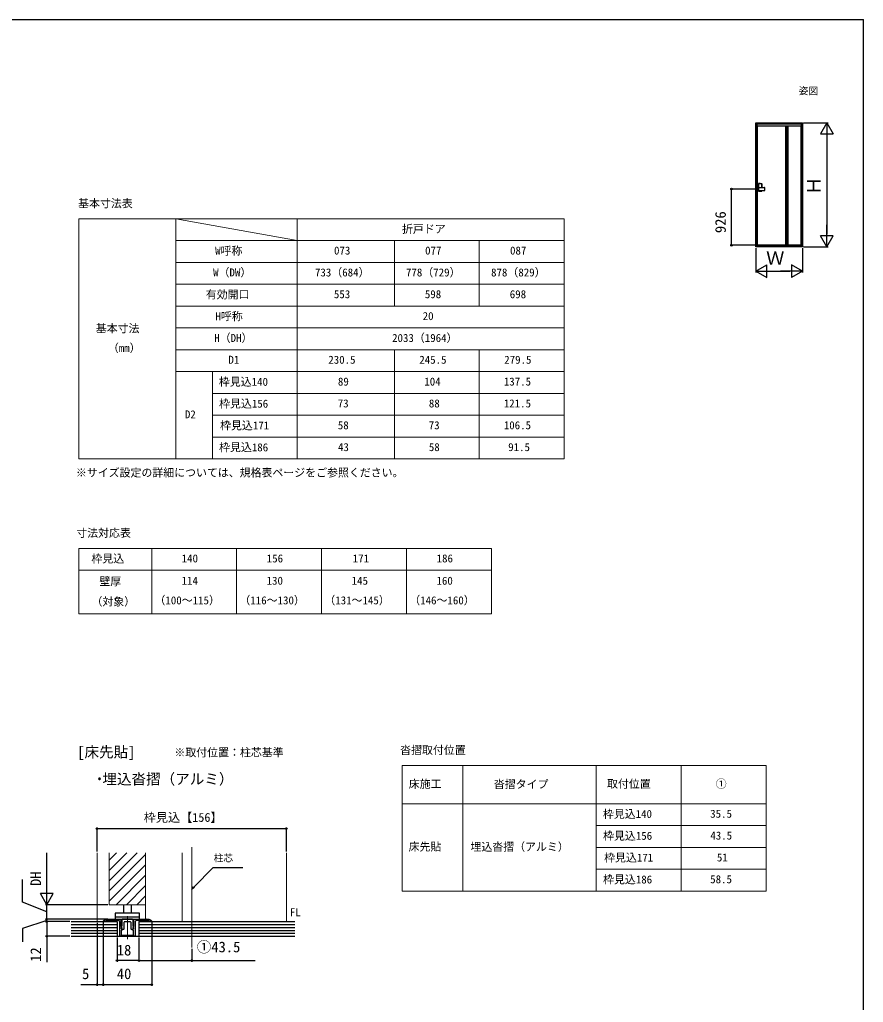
# Model space of a CAD drawing. Units: millimetres, scale not verified. Extents: x -525 to 525, y -783 to 780.
# Drawn here: x -170 to 525, y -63 to 747 of the extents above; entities that cross this region are included whole.
import ezdxf
from ezdxf.enums import TextEntityAlignment as Align

# ---------------------------------------------------------------- set-up
doc = ezdxf.new("R2010")
doc.units = ezdxf.units.MM
doc.header["$LTSCALE"] = 4
doc.layers.add('0-1_TABLE1', color=7, linetype='Continuous', lineweight=18)
doc.layers.add('0-5_YKK_12', color=2, linetype='Continuous', lineweight=18)
for name, color, linetype in [('0-2_USER1', 3, 'Continuous'), ('0-3_YKK_11', 7, 'Continuous'), ('0-6_YKK_13', 4, 'Continuous'), ('0-7_YKK_A1', 4, 'Continuous'), ('0-8_YKK_D', 6, 'Continuous'), ('0-9_YKK_ZWAK', 7, 'Continuous'), ('0-A_YSS_K', 3, 'Continuous')]:
    doc.layers.add(name, color=color, linetype=linetype)
doc.styles.add('ＭＳ ゴシック', font='')
doc.styles.get('ＭＳ ゴシック').set_extended_font_data('MS Gothic')

msp = doc.modelspace()

# ---------------------------------------------------------------- linework, layer by layer
at = {"layer": '0-1_TABLE1'}
for p, q in [((-121.552, 582.745), (278.448, 582.745)), ((-121.552, 582.745), (-121.552, 384.745)), ((-41.552, 582.745), (58.448, 564.745)), ((-41.552, 582.745), (-41.552, 384.745)), ((58.448, 582.745), (58.448, 384.745)), ((278.448, 582.745), (278.448, 384.745)), ((-41.552, 564.745), (278.448, 564.745)), ((138.448, 564.745), (138.448, 510.745)), ((208.448, 564.745), (208.448, 510.745)), ((-41.552, 546.745), (278.448, 546.745)), ((-41.552, 528.745), (278.448, 528.745)), ((-41.552, 510.745), (278.448, 510.745)), ((-41.552, 492.745), (278.448, 492.745)), ((-41.552, 474.745), (278.448, 474.745)), ((138.448, 474.745), (138.448, 384.745)), ((208.448, 474.745), (208.448, 384.745)), ((-41.552, 456.745), (278.448, 456.745)), ((-11.552, 456.745), (-11.552, 384.745)), ((-11.552, 438.745), (278.448, 438.745)), ((-11.552, 420.745), (278.448, 420.745)), ((-11.552, 402.745), (278.448, 402.745)), ((-121.552, 384.745), (278.448, 384.745)), ((-121.552, 311.011), (218.448, 311.011)), ((-121.552, 311.011), (-121.552, 257.011)), ((-61.552, 311.011), (-61.552, 257.011)), ((8.448, 311.011), (8.448, 257.011)), ((78.448, 311.011), (78.448, 257.011)), ((148.448, 311.011), (148.448, 257.011)), ((218.448, 311.011), (218.448, 257.011)), ((-121.552, 293.011), (218.448, 293.011)), ((-121.552, 257.011), (218.448, 257.011)), ((144.924, 132.229), (444.924, 132.229)), ((144.924, 132.229), (144.924, 28.593)), ((194.924, 132.229), (194.924, 28.593)), ((304.924, 132.229), (304.924, 28.593)), ((374.924, 132.229), (374.924, 28.593)), ((444.924, 132.229), (444.924, 28.593)), ((144.924, 100.593), (444.924, 100.593)), ((304.924, 82.593), (444.924, 82.593)), ((304.924, 64.593), (444.924, 64.593)), ((304.924, 46.593), (444.924, 46.593)), ((144.924, 28.593), (444.924, 28.593))]:
    msp.add_line(p, q, dxfattribs=at)
at = {"layer": '0-3_YKK_11'}
for p, q in [((-83.952, 3.434), (-84.252, 3.134)), ((-78.852, 3.134), (-79.152, 3.434)), ((-86.427, -0.286), (-86.252, -0.012)), ((-86.276, -1.566), (-86.339, -1.566)), ((-86.276, -1.566), (-86.064, -1.054)), ((-77.039, -1.054), (-76.827, -1.566)), ((-76.852, -0.012), (-76.676, -0.286))]:
    msp.add_line(p, q, dxfattribs=at)
for points in [[(-100.475, 3.49), (-100.65, 3.434), (-101.552, 3.434), (-101.552, 3.676), (-101.37, 4.062)], [(-97.552, 5.434), (-86.852, 5.434), (-86.852, -0.471), (-86.354, -0.969), (-86.602, -1.566)], [(-75.252, 3.434), (-75.252, -8.566), (-81.552, -8.566), (-87.852, -8.566), (-87.852, 3.434), (-88.852, 4.434), (-97.552, 4.434)], [(-86.339, -1.566), (-86.489, -1.929), (-85.639, -2.779), (-85.427, -2.866), (-84.552, -2.866), (-84.252, -2.566), (-84.252, 3.134)], [(-76.852, -0.012), (-76.852, 2.434), (-76.852, 4.934), (-77.352, 5.434), (-85.752, 5.434), (-86.252, 4.934), (-86.252, 2.434), (-86.252, -0.012)], [(-83.952, 3.434), (-81.552, 3.434), (-79.152, 3.434)], [(-78.852, 3.134), (-78.852, -2.566), (-78.552, -2.866), (-77.676, -2.866), (-77.464, -2.779), (-76.614, -1.929), (-76.764, -1.566), (-76.827, -1.566)], [(-76.502, -1.566), (-76.749, -0.969), (-76.252, -0.471), (-76.252, 5.434), (-65.552, 5.434)], [(-65.552, 4.434), (-74.252, 4.434), (-75.252, 3.434)], [(-61.733, 4.062), (-61.552, 3.676), (-61.552, 3.434), (-62.453, 3.434), (-62.629, 3.49)], [(-86.602, -2.166), (-86.452, -2.166), (-85.802, -2.816), (-85.802, -3.566), (-86.652, -3.566), (-86.652, -7.566), (-82.01, -7.566), (-81.827, -7.686), (-81.277, -7.686), (-81.093, -7.566), (-76.452, -7.566), (-76.452, -3.566), (-77.302, -3.566), (-77.302, -2.816), (-76.652, -2.166), (-76.502, -2.166)], [(-86.427, -0.286), (-86.489, -0.629), (-86.064, -1.054)], [(-77.039, -1.054), (-76.614, -0.629), (-76.676, -0.286)]]:
    msp.add_lwpolyline(points, dxfattribs=at)
for centre, radius, start, end in [((-97.552, -0.566), 6, 90, 129.5212), ((-97.552, -0.566), 5, 90, 125.77483), ((-65.552, -0.566), 6, 50.4788, 90), ((-65.552, -0.566), 5, 54.22517, 90), ((-86.602, -1.866), 0.3, 90, 270), ((-76.502, -1.866), 0.3, 270, 90)]:
    msp.add_arc(centre, radius, start, end, dxfattribs=at)
at = {"layer": '0-5_YKK_12'}
for p, q in [((-106.552, 60.134), (-106.552, 3.434)), ((-96.552, 54.166), (-90.584, 60.134)), ((-96.552, 45.68), (-82.098, 60.134)), ((-96.552, 37.195), (-73.613, 60.134)), ((-96.552, 28.71), (-66.552, 58.71)), ((-66.553, 60.134), (-66.552, 3.433)), ((-36.553, 60.134), (-36.552, 3.434)), ((-28.552, 64.697), (-28.552, -17.886)), ((49.448, 60.134), (49.448, 3.434)), ((-96.552, 20.224), (-66.552, 50.224)), ((-90.857, 17.434), (-66.552, 41.739)), ((-82.372, 17.434), (-66.552, 33.254)), ((-73.887, 17.434), (-66.552, 24.769)), ((-81.552, 7.934), (-81.552, -11.066)), ((-36.553, 3.434), (-66.552, 3.433))]:
    msp.add_line(p, q, dxfattribs=at)
msp.add_lwpolyline([(-66.552, 60.134), (-66.552, 17.434), (-96.552, 17.434), (-96.552, 60.134)], dxfattribs=at)
at = {"layer": '0-6_YKK_13'}
for p, q in [((-84.552, 10.434), (-84.552, 17.434)), ((-78.552, 17.434), (-78.552, 10.434)), ((-91.552, 10.434), (-91.552, 7.434)), ((-71.552, 10.434), (-91.552, 10.434)), ((-71.552, 7.434), (-71.552, 10.434)), ((-91.552, 7.434), (-91.552, 5.434)), ((-91.552, 7.434), (-71.552, 7.434)), ((-91.552, 5.434), (-71.552, 5.434)), ((-71.552, 5.434), (-71.552, 7.434))]:
    msp.add_line(p, q, dxfattribs=at)
at = {"layer": '0-7_YKK_A1'}
for p, q in [((437.3, 661.7), (437.3, 559.65)), ((473.8, 660.7), (437.3, 660.7)), ((437.525, 659.25), (473.575, 659.25)), ((437.525, 659.25), (437.525, 560.85)), ((460.925, 659.25), (460.925, 560.85)), ((461.9, 659.25), (461.9, 560.85)), ((462.875, 659.25), (462.875, 560.85)), ((473.575, 659.25), (473.575, 560.85)), ((473.8, 661.7), (473.8, 559.65)), ((437.525, 612.72), (437.525, 612.815)), ((437.525, 612.72), (437.525, 612.53)), ((437.525, 612.53), (437.525, 612.435)), ((438.65, 605.625), (438.65, 611.625)), ((438.685, 611.541), (438.685, 605.709)), ((438.749, 606), (438.749, 608.3)), ((438.75, 611.725), (441.3, 611.725)), ((440.025, 611.641), (438.785, 611.641)), ((438.799, 606), (438.799, 608.3)), ((438.849, 608.4), (443.649, 608.4)), ((438.849, 608.35), (443.649, 608.35)), ((440.025, 611.641), (441.265, 611.641)), ((441.365, 611.541), (441.365, 608.4)), ((441.4, 608.4), (441.4, 611.625)), ((443.699, 606), (443.699, 608.3)), ((443.749, 606), (443.749, 608.3)), ((437.525, 606.97), (437.525, 607.065)), ((437.525, 606.97), (437.525, 606.78)), ((437.525, 606.78), (437.525, 606.685)), ((438.88, 607.15), (438.425, 607.15)), ((438.75, 605.525), (441.3, 605.525)), ((440.025, 605.609), (438.785, 605.609)), ((438.849, 605.95), (443.649, 605.95)), ((438.849, 605.9), (443.649, 605.9)), ((440.025, 605.609), (441.265, 605.609)), ((441.365, 605.9), (441.365, 605.709)), ((441.4, 605.625), (441.4, 605.9)), ((437.3, 559.65), (436.3, 559.65)), ((473.8, 560.4), (437.3, 560.4)), ((437.3, 559.8), (473.8, 559.8)), ((473.575, 560.85), (437.525, 560.85))]:
    msp.add_line(p, q, dxfattribs=at)
msp.add_lwpolyline([(436.3, 559.65), (436.3, 661.7), (474.8, 661.7), (474.8, 559.65), (473.8, 559.65)], dxfattribs=at)
for centre, radius, start, end in [((438.75, 611.625), 0.1, 90, 180), ((438.785, 611.541), 0.1, 90, 180), ((438.849, 608.3), 0.1, 90, 180), ((438.849, 608.3), 0.05, 90, 180), ((441.265, 611.541), 0.1, 0, 90), ((441.3, 611.625), 0.1, 0, 90), ((443.649, 608.3), 0.1, 0, 90), ((443.649, 608.3), 0.05, 0, 90), ((438.75, 605.625), 0.1, 180, 270), ((438.785, 605.709), 0.1, 180, 270), ((438.849, 606), 0.1, 180, 270), ((438.849, 606), 0.05, 180, 270), ((441.265, 605.709), 0.1, 270, 0), ((441.3, 605.625), 0.1, 270, 0), ((443.649, 606), 0.05, 270, 0), ((443.649, 606), 0.1, 270, 0)]:
    msp.add_arc(centre, radius, start, end, dxfattribs=at)
at = {"layer": '0-8_YKK_D'}
for p, q in [((475.8, 661.7), (496, 661.7)), ((495, 661.7), (489.75, 652.607)), ((495, 661.7), (500.25, 652.607)), ((495, 661.7), (495, 643.513)), ((489.75, 652.607), (500.25, 652.607)), ((495, 651.2), (495, 570.15)), ((437.625, 607.15), (415.3, 607.15)), ((416.3, 560.85), (416.3, 607.15)), ((495, 559.65), (495, 577.837)), ((495, 559.65), (489.75, 568.743)), ((500.25, 568.743), (489.75, 568.743)), ((495, 559.65), (500.25, 568.743)), ((436.35, 560.85), (415.3, 560.85)), ((475.8, 559.65), (496, 559.65)), ((436.3, 558.55), (436.3, 538.55)), ((474.8, 558.55), (474.8, 538.55)), ((436.3, 539.55), (445.393, 544.8)), ((445.393, 534.3), (445.393, 544.8)), ((474.8, 539.55), (465.707, 544.8)), ((465.707, 544.8), (465.707, 534.3)), ((436.3, 539.55), (445.393, 534.3)), ((436.3, 539.55), (454.487, 539.55)), ((446.8, 539.55), (464.3, 539.55)), ((474.8, 539.55), (456.613, 539.55)), ((474.8, 539.55), (465.707, 534.3)), ((-106.552, 61.134), (-106.552, 81.134)), ((49.448, 61.134), (49.448, 81.134)), ((-106.552, 80.134), (49.448, 80.134)), ((-148.039, 27.934), (-148.039, 60.134)), ((-148.039, 17.434), (-148.039, 35.62)), ((-148.039, 17.434), (-153.289, 26.527)), ((-142.789, 26.527), (-153.289, 26.527)), ((-148.039, 17.434), (-142.789, 26.527)), ((-97.552, 17.434), (-149.039, 17.434)), ((-134.777, 17.434), (-149.039, 17.434)), ((-148.039, 5.434), (-148.039, 17.434)), ((-98.055, 5.434), (-149.039, 5.434)), ((-98.055, 5.434), (-149.039, 5.434)), ((-129.039, 3.434), (-149.039, 3.434)), ((-129.039, 3.434), (-149.039, 3.434)), ((-148.039, 5.434), (-148.039, 7.984)), ((-148.039, 3.434), (-148.039, 5.434)), ((-148.039, 3.434), (-148.039, 5.434)), ((-148.039, 3.434), (-148.039, 0.884)), ((-106.552, 2.434), (-106.552, -49.566)), ((-101.552, 2.634), (-101.552, -49.566)), ((-101.552, 2.634), (-101.552, -49.566)), ((-61.552, 2.634), (-61.552, -49.566)), ((-129.039, -8.566), (-149.039, -8.566)), ((-90.055, -9.566), (-90.055, -29.566)), ((-72.055, -9.566), (-72.055, -29.566)), ((-72.055, -9.566), (-72.055, -29.566)), ((-28.552, -18.886), (-28.552, -29.566)), ((-72.055, -28.566), (-90.055, -28.566)), ((-61.552, -48.566), (-101.552, -48.566))]:
    msp.add_line(p, q, dxfattribs=at)
for points in [[(-28.552, 30.185), (-26.749, 31.988), (-10.787, 47.95), (13.605, 47.95)], [(-148.039, 11.434), (-168.039, 19.487), (-168.039, 38.214)], [(-26.265, 31.505), (-28.552, 30.185), (-27.232, 32.471)], [(-148.039, 4.434), (-168.039, -2.16), (-168.039, -13.115)], [(-148.039, 3.434), (-148.039, -8.566), (-148.039, -29.844)], [(-72.055, -28.566), (-28.552, -28.566), (23.885, -28.566)], [(-101.552, -48.566), (-106.552, -48.566), (-120.056, -48.566)]]:
    msp.add_lwpolyline(points, dxfattribs=at)
for centre in [(416.3, 607.15), (416.3, 560.85), (-106.552, 80.134), (49.448, 80.134), (-148.039, 5.434), (-148.039, 5.434), (-148.039, 3.434), (-148.039, 3.434), (-148.039, -8.566), (-90.055, -28.566), (-72.055, -28.566), (-72.055, -28.566), (-28.552, -28.566), (-106.552, -48.566), (-101.552, -48.566), (-101.552, -48.566), (-61.552, -48.566)]:
    msp.add_circle(centre, 0.637, dxfattribs=at)
at = {"layer": '0-9_YKK_ZWAK'}
msp.add_line((-525, 746.8), (525, 746.8), dxfattribs=at)
msp.add_lwpolyline([(-525, -783.2), (525, -783.2), (525, 746.8)], dxfattribs=at)
at = {"layer": '0-A_YSS_K'}
for p, q in [((-128.039, 3.434), (-90.055, 3.434)), ((-128.039, 1.034), (-90.055, 1.034)), ((-90.055, 3.434), (-90.055, -8.566)), ((-72.055, 3.434), (56.568, 3.434)), ((-72.055, 3.434), (-72.055, -8.566)), ((-72.055, 1.034), (56.568, 1.034)), ((-128.039, -1.366), (-90.055, -1.366)), ((-128.039, -3.766), (-90.055, -3.766)), ((-128.039, -6.166), (-90.055, -6.166)), ((-72.055, -1.366), (56.568, -1.366)), ((-72.055, -3.766), (56.568, -3.766)), ((-72.055, -6.166), (56.568, -6.166)), ((-128.039, -8.566), (56.568, -8.566))]:
    msp.add_line(p, q, dxfattribs=at)

# ---------------------------------------------------------------- texts
at = {"layer": '0-1_TABLE1', "style": 'ＭＳ ゴシック'}
for s, p in [('折戸ドア', (144.772, 568.99)), ('W呼称', (-9.245, 551.041)), ('073', (88.732, 551.245)), ('077', (163.809, 551.245)), ('087', (233.809, 551.245)), ('W（DW）', (-10.907, 533.194)), ('733（684）', (73.034, 533.194)), ('778（729）', (148.034, 533.194)), ('878（829）', (218.161, 533.194)), ('有効開口', (-16.966, 515.015)), ('553', (88.63, 515.245)), ('598', (163.605, 515.245)), ('698', (233.579, 515.245)), ('H呼称', (-8.989, 497.041)), ('20', (161.801, 497.245)), ('基本寸法', (-107.631, 487.052)), ('H（DH）', (-9.986, 479.194)), ('2033（1964）', (136.59, 479.194)), ('（mm）', (-97.685, 470.876)), ('D1', (1.724, 461.245)), ('230.5', (84.028, 461.245)), ('245.5', (159.028, 461.245)), ('279.5', (229.028, 461.245)), ('枠見込140', (-6.134, 443.066)), ('89', (91.954, 443.245)), ('104', (163.144, 443.245)), ('137.5', (228.67, 443.245)), ('枠見込156', (-6.006, 425.066)), ('73', (91.801, 425.245)), ('88', (166.903, 425.245)), ('121.5', (228.67, 425.245)), ('D2', (-34.171, 416.245)), ('枠見込171', (-5.137, 407.066)), ('58', (91.877, 407.245)), ('73', (166.801, 407.245)), ('106.5', (228.67, 407.245)), ('枠見込186', (-6.006, 389.066)), ('43', (92.005, 389.245)), ('58', (166.877, 389.245)), ('91.5', (232.275, 389.245)), ('枠見込', (-111.214, 297.332)), ('140', (-36.83, 297.511)), ('156', (33.298, 297.511)), ('171', (104.167, 297.511)), ('186', (173.298, 297.511)), ('壁厚', (-104.617, 278.625)), ('114', (-36.856, 279.136)), ('130', (33.17, 279.136)), ('145', (103.272, 279.136)), ('160', (173.17, 279.136)), ('（対象）', (-111.162, 261.937)), ('（100～115）', (-59.253, 262.96)), ('（116～130）', (10.747, 262.96)), ('（131～145）', (80.747, 262.96)), ('（146～160）', (150.747, 262.96)), ('床施工', (150.365, 111.655)), ('沓摺タイプ', (220.47, 111.399)), ('取付位置', (313.743, 111.757)), ('①', (403.328, 111.706)), ('枠見込140', (310.342, 86.914)), ('35.5', (398.777, 87.093)), ('枠見込156', (310.47, 68.914)), ('43.5', (398.879, 69.093)), ('床先貼', (150.237, 59.888)), ('埋込沓摺（アルミ）', (201.217, 59.811)), ('枠見込171', (311.339, 50.914)), ('51', (404.274, 51.093)), ('枠見込186', (310.47, 32.914)), ('58.5', (398.777, 33.093))]:
    msp.add_text(s, height=6.598, dxfattribs=at).set_placement(p, align=Align.BOTTOM_LEFT)
at = {"layer": '0-2_USER1', "style": 'ＭＳ ゴシック'}
for s, height, p in [('姿図', 5.865, (471.727, 683.436)), ('基本寸法表', 6.598, (-122.165, 590.109)), ('※サイズ設定の詳細については、規格表ページをご参照ください。', 6.598, (-124.006, 368.206)), ('寸法対応表', 6.598, (-123.677, 318.477)), ('[床先貼]', 8.798, (-122.915, 136.184)), ('※取付位置：柱芯基準', 6.598, (-42.779, 137.61)), ('沓摺取付位置', 6.598, (143.26, 139.541)), ('埋込沓摺（アルミ）', 8.798, (-102.161, 113.934)), ('FL', 6.598, (52.426, 5.955))]:
    msp.add_text(s, height=height, dxfattribs=at).set_placement(p, align=Align.BOTTOM_LEFT)
at = {"layer": '0-2_USER1', "style": 'ＭＳ ゴシック', "width": 0.9}
msp.add_text('・', height=8.798, dxfattribs=at).set_placement((-109.961, 113.934), align=Align.BOTTOM_LEFT)
at = {"layer": '0-8_YKK_D', "style": 'ＭＳ ゴシック'}
for s, height, p in [('Ｈ', 11, (493, 602.323)), ('926', 8.798, (414.3, 570.909)), ('DH', 8.798, (-150.039, 32.818)), ('12', 8.798, (-150.039, -29.685))]:
    msp.add_text(s, height=height, rotation=90, dxfattribs=at).set_placement(p, align=Align.BOTTOM_LEFT)
for s, height, p in [('Ｗ', 11, (444.897, 541.55)), ('枠見込【156】', 7.331, (-68.069, 83.497)), ('柱芯', 5.865, (-10.457, 51.158)), ('18', 8.798, (-90.293, -27.066)), ('①43.5', 8.798, (-24.411, -24.453)), ('5', 8.798, (-118.943, -46.566)), ('40', 8.798, (-90.279, -46.566))]:
    msp.add_text(s, height=height, dxfattribs=at).set_placement(p, align=Align.BOTTOM_LEFT)

doc.saveas('drawing.dxf')
